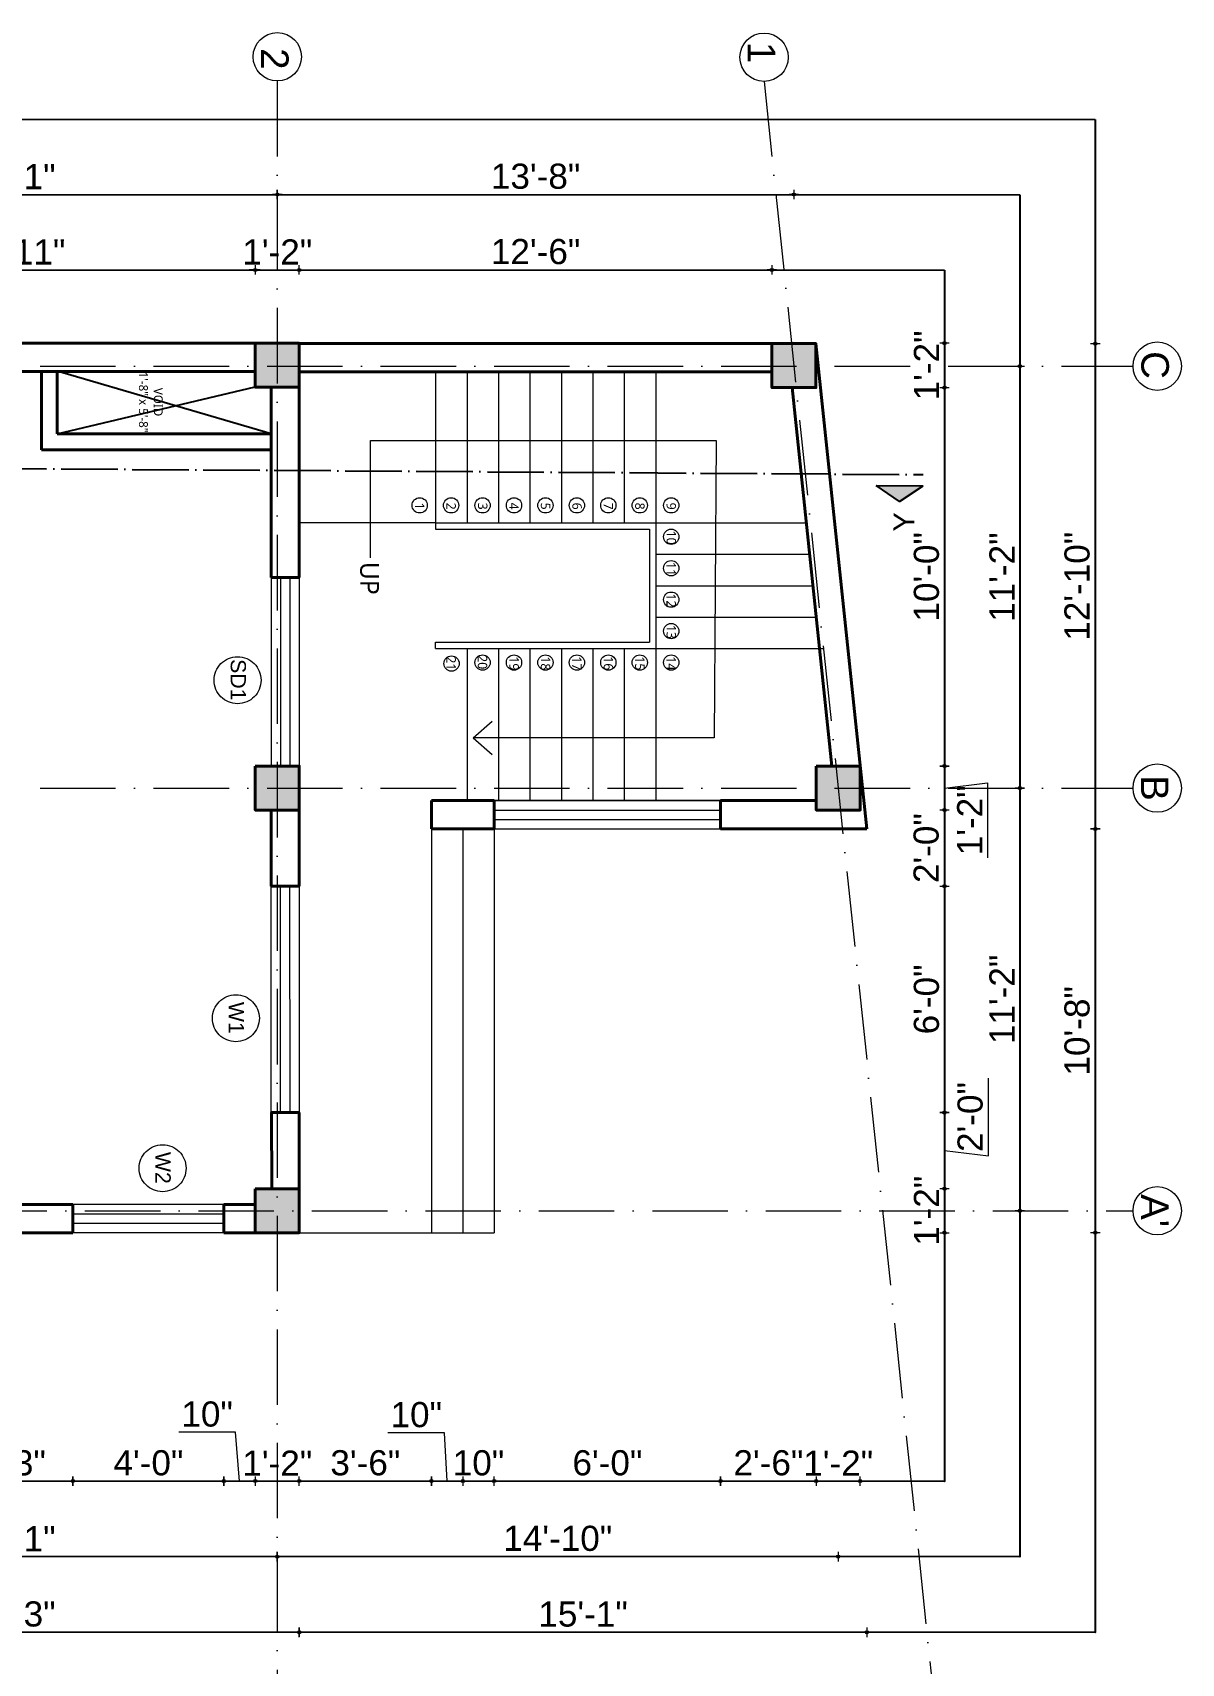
# Model space of a CAD drawing. Header units: inches. Extents: x -71 to 2682309, y -3332 to 801571.
# Drawn here: x 2680784 to 2681150, y 789204 to 789723 of the extents above; entities that cross this region are included whole.
import ezdxf

# ---------------------------------------------------------------- set-up
doc = ezdxf.new("R2010")
doc.units = ezdxf.units.IN
doc.header["$MEASUREMENT"] = 0
doc.header["$PDMODE"] = 99
doc.linetypes.add('ACAD_ISO04W100', pattern=[30, 24, -3, 0, -3])
doc.linetypes.add('ACAD_ISO10W100', pattern=[18, 12, -3, 0, -3])
for name, color, linetype, lineweight in [('CENTER  LINE RA', 10, 'ACAD_ISO04W100', 18), ('CONC. OUTLINE RA', 150, 'Continuous', 40), ('DOOR-WIN RA', 3, 'Continuous', 20), ('elev 2', 20, 'Continuous', 25), ('Hatch', 254, 'Continuous', 9), ('HATCH RA', 8, 'Continuous', 9), ('stair EA', 132, 'Continuous', 5), ('Text', 7, 'Continuous', 20), ('TEXT RA', 254, 'Continuous', 20), ('TEXTURE EA', 8, 'ACAD_ISO10W100', 9), ('wall EA', 24, 'Continuous', 40)]:
    doc.layers.add(name, color=color, linetype=linetype, lineweight=lineweight)
for name, color, linetype in [('Column & Beam', 7, 'Continuous'), ('HACTH', 7, 'Continuous'), ('lettring', 7, 'Continuous'), ('text EA', 7, 'Continuous')]:
    doc.layers.add(name, color=color, linetype=linetype)
doc.styles.add('DIM 8', font='arial.ttf', dxfattribs={"height": 8})
doc.styles.get("Standard").update_dxf_attribs({"font": 'arial.ttf'})
doc.dimstyles.new('Copy of DIM 8', dxfattribs={"dimtxt": 8, "dimasz": 1, "dimexe": 6, "dimexo": 18, "dimgap": 1.6875, "dimtad": 1, "dimdec": 0, "dimzin": 3, "dimdsep": 46, "dimlunit": 4, "dimtxsty": 'DIM 8', "dimblk": 'dot 2', "dimcen": 0.09375, "dimse1": 1, "dimse2": 1, "dimclrd": 1, "dimclre": 1, "dimclrt": 256, "dimadec": 0, "dimazin": 0, "dimtfac": 0.75, "dimtdec": 0, "dimtix": 1, "dimtmove": 1, "dimatfit": 3, "dimldrblk": 'DOT', "dimfxl": 1, "dimtolj": 1, "dimtzin": 0, "dimlwd": 9, "dimlwe": 9, "dimarcsym": 0})

# ---------------------------------------------------------------- blocks, each defined once
blk = doc.blocks.new('COLUMN')
at = {"layer": 'HACTH', "lineweight": 30, "transparency": 33554541}
h = blk.add_hatch(color=256, dxfattribs=at)
h.dxf.hatch_style = 1
h.paths.add_polyline_path([(2659104.19, 784576.38), (2659090.19, 784576.38), (2659090.19, 784562.38), (2659104.19, 784562.38)])
at = {"layer": 'CONC. OUTLINE RA'}
blk.add_lwpolyline([(2659090.19, 784576.38), (2659104.19, 784576.38), (2659104.19, 784562.38), (2659090.19, 784562.38)], close=True, dxfattribs=at)
blk = doc.blocks.new('dot1')
at = {"layer": 'Hatch'}
h = blk.add_hatch(color=256, dxfattribs=at)
edge = h.paths.add_edge_path()
edge.add_arc((0, 0), 1, 0, 360)
for p, q in [((3, 0), (-3, 0)), ((0, 3), (0, -3))]:
    blk.add_line(p, q, dxfattribs=at)
blk.add_circle((0, 0), 1, dxfattribs=at)
blk = doc.blocks.new('dot 2')
at = {"layer": 'Hatch', "xscale": 0.5, "yscale": 0.5, "zscale": 0.5}
blk.add_blockref('dot1', (0, 0), dxfattribs=at)
blk = doc.blocks.new('*D1479')
at = {"layer": 'Defpoints', "color": 0, "transparency": 16777216}
for p in [(2680855.24, 789647.7), (2680699.75, 789624.34), (2680855.24, 789624.39)]:
    blk.add_point(p, dxfattribs=at)
at = {"layer": 'lettring', "color": 1, "lineweight": 9, "transparency": 16777216}
blk.add_line((2680700.75, 789647.7), (2680854.24, 789647.7), dxfattribs=at)
at = {"layer": 'lettring', "color": 1, "lineweight": 9, "transparency": 16777216, "rotation": 180}
blk.add_blockref('dot 2', (2680699.75, 789647.7), dxfattribs=at)
at = {"layer": 'lettring', "color": 1, "lineweight": 9, "transparency": 16777216}
blk.add_blockref('dot 2', (2680855.24, 789647.7), dxfattribs=at)
at = {"layer": 'lettring', "transparency": 16777216, "insert": (2680777.49, 789653.41), "char_height": 8, "attachment_point": 5, "style": 'DIM 8'}
blk.add_mtext('\\A1;12\'-11"', dxfattribs=at)
blk = doc.blocks.new('_Dot')
at = {"color": 0, "linetype": 'ByBlock', "lineweight": -2}
blk.add_line((-0.5, 0), (-1, 0), dxfattribs=at)
at = {"color": 0, "linetype": 'ByBlock', "const_width": 0.5}
blk.add_lwpolyline([(-0.25, 0, 1), (0.25, 0, 1)], format="xyb", close=True, dxfattribs=at)
blk = doc.blocks.new('*D1480')
at = {"layer": 'Defpoints', "color": 0, "transparency": 16777216}
for p in [(2680869.24, 789647.7), (2680855.24, 789624.39), (2680869.24, 789624.39)]:
    blk.add_point(p, dxfattribs=at)
at = {"layer": 'lettring', "color": 1, "lineweight": 9, "transparency": 16777216}
for p, q in [((2680854.24, 789647.7), (2680853.24, 789647.7)), ((2680855.24, 789647.7), (2680869.24, 789647.7)), ((2680870.24, 789647.7), (2680871.24, 789647.7))]:
    blk.add_line(p, q, dxfattribs=at)
blk.add_blockref('dot 2', (2680855.24, 789647.7), dxfattribs=at)
at = {"layer": 'lettring', "color": 1, "lineweight": 9, "transparency": 16777216, "rotation": 180}
blk.add_blockref('dot 2', (2680869.24, 789647.7), dxfattribs=at)
at = {"layer": 'lettring', "transparency": 16777216, "insert": (2680862.24, 789653.41), "char_height": 8, "attachment_point": 5, "style": 'DIM 8'}
blk.add_mtext('\\A1;1\'-2"', dxfattribs=at)
blk = doc.blocks.new('*D1481')
at = {"layer": 'Defpoints', "color": 0, "transparency": 16777216}
for p in [(2681019.56, 789647.7), (2680869.24, 789624.39), (2681019.56, 0)]:
    blk.add_point(p, dxfattribs=at)
at = {"layer": 'lettring', "color": 1, "lineweight": 9, "transparency": 16777216}
blk.add_line((2680870.24, 789647.7), (2681018.56, 789647.7), dxfattribs=at)
at = {"layer": 'lettring', "color": 1, "lineweight": 9, "transparency": 16777216, "rotation": 180}
blk.add_blockref('dot 2', (2680869.24, 789647.7), dxfattribs=at)
at = {"layer": 'lettring', "color": 1, "lineweight": 9, "transparency": 16777216}
blk.add_blockref('dot 2', (2681019.56, 789647.7), dxfattribs=at)
at = {"layer": 'lettring', "transparency": 16777216, "insert": (2680944.4, 789653.48), "char_height": 8, "attachment_point": 5, "style": 'DIM 8'}
blk.add_mtext('\\A1;12\'-6"', dxfattribs=at)
blk = doc.blocks.new('*D1471')
at = {"layer": 'Defpoints', "color": 0, "transparency": 16777216}
for p in [(2680757.74, 789341.44), (2680797.24, 789341.44), (2680797.24, 789262.44)]:
    blk.add_point(p, dxfattribs=at)
at = {"layer": 'lettring', "color": 1, "lineweight": 9, "transparency": 16777216}
blk.add_line((2680758.74, 789262.44), (2680796.24, 789262.44), dxfattribs=at)
at = {"layer": 'lettring', "color": 1, "lineweight": 9, "transparency": 16777216, "rotation": 180}
blk.add_blockref('dot 2', (2680757.74, 789262.44), dxfattribs=at)
at = {"layer": 'lettring', "color": 1, "lineweight": 9, "transparency": 16777216}
blk.add_blockref('dot 2', (2680797.24, 789262.44), dxfattribs=at)
at = {"layer": 'lettring', "transparency": 16777216, "insert": (2680777.49, 789268.21), "char_height": 8, "attachment_point": 5, "style": 'DIM 8'}
blk.add_mtext('\\A1;3\'-3"', dxfattribs=at)
blk = doc.blocks.new('*D1472')
at = {"layer": 'Defpoints', "color": 0, "transparency": 16777216}
for p in [(2680797.24, 789341.44), (2680845.24, 789341.44), (2680845.24, 789262.44)]:
    blk.add_point(p, dxfattribs=at)
at = {"layer": 'lettring', "color": 1, "lineweight": 9, "transparency": 16777216}
blk.add_line((2680798.24, 789262.44), (2680844.24, 789262.44), dxfattribs=at)
at = {"layer": 'lettring', "color": 1, "lineweight": 9, "transparency": 16777216, "rotation": 180}
blk.add_blockref('dot 2', (2680797.24, 789262.44), dxfattribs=at)
at = {"layer": 'lettring', "color": 1, "lineweight": 9, "transparency": 16777216}
blk.add_blockref('dot 2', (2680845.24, 789262.44), dxfattribs=at)
at = {"layer": 'lettring', "transparency": 16777216, "insert": (2680821.24, 789268.21), "char_height": 8, "attachment_point": 5, "style": 'DIM 8'}
blk.add_mtext('\\A1;4\'-0"', dxfattribs=at)
blk = doc.blocks.new('*D1498')
at = {"layer": 'Defpoints', "color": 0, "transparency": 16777216}
for p in [(2680845.24, 789341.44), (2680855.24, 789341.44), (2680855.24, 789262.44)]:
    blk.add_point(p, dxfattribs=at)
at = {"layer": 'lettring', "color": 1, "lineweight": 9, "transparency": 16777216}
for p, q in [((2680848.93, 789277.95), (2680830.9, 789277.95)), ((2680850.24, 789262.44), (2680848.93, 789277.95)), ((2680846.24, 789262.44), (2680854.24, 789262.44))]:
    blk.add_line(p, q, dxfattribs=at)
at = {"layer": 'lettring', "color": 1, "lineweight": 9, "transparency": 16777216, "rotation": 180}
blk.add_blockref('dot 2', (2680845.24, 789262.44), dxfattribs=at)
at = {"layer": 'lettring', "color": 1, "lineweight": 9, "transparency": 16777216}
blk.add_blockref('dot 2', (2680855.24, 789262.44), dxfattribs=at)
at = {"layer": 'lettring', "transparency": 16777216, "insert": (2680839.91, 789283.72), "char_height": 8, "attachment_point": 5, "style": 'DIM 8'}
blk.add_mtext('\\A1;10"', dxfattribs=at)
blk = doc.blocks.new('*D1499')
at = {"layer": 'Defpoints', "color": 0, "transparency": 16777216}
for p in [(2680855.24, 789341.44), (2680869.24, 789341.44), (2680869.24, 789262.44)]:
    blk.add_point(p, dxfattribs=at)
at = {"layer": 'lettring', "color": 1, "lineweight": 9, "transparency": 16777216}
for p, q in [((2680854.24, 789262.44), (2680853.24, 789262.44)), ((2680855.24, 789262.44), (2680869.24, 789262.44)), ((2680870.24, 789262.44), (2680871.24, 789262.44))]:
    blk.add_line(p, q, dxfattribs=at)
blk.add_blockref('dot 2', (2680855.24, 789262.44), dxfattribs=at)
at = {"layer": 'lettring', "color": 1, "lineweight": 9, "transparency": 16777216, "rotation": 180}
blk.add_blockref('dot 2', (2680869.24, 789262.44), dxfattribs=at)
at = {"layer": 'lettring', "transparency": 16777216, "insert": (2680862.24, 789268.14), "char_height": 8, "attachment_point": 5, "style": 'DIM 8'}
blk.add_mtext('\\A1;1\'-2"', dxfattribs=at)
blk = doc.blocks.new('*D1502')
at = {"layer": 'Defpoints', "color": 0, "transparency": 16777216}
for p in [(2680692.75, 789348.44), (2680862.24, 789348.44), (2680862.24, 789238.41)]:
    blk.add_point(p, dxfattribs=at)
at = {"layer": 'lettring', "color": 1, "lineweight": 9, "transparency": 16777216}
blk.add_line((2680693.75, 789238.41), (2680861.24, 789238.41), dxfattribs=at)
at = {"layer": 'lettring', "color": 1, "lineweight": 9, "transparency": 16777216, "rotation": 180}
blk.add_blockref('dot 2', (2680692.75, 789238.41), dxfattribs=at)
at = {"layer": 'lettring', "color": 1, "lineweight": 9, "transparency": 16777216}
blk.add_blockref('dot 2', (2680862.24, 789238.41), dxfattribs=at)
at = {"layer": 'lettring', "transparency": 16777216, "insert": (2680777.49, 789244.11), "char_height": 8, "attachment_point": 5, "style": 'DIM 8'}
blk.add_mtext('\\A1;14\'-1"', dxfattribs=at)
blk = doc.blocks.new('*D1503')
at = {"layer": 'Defpoints', "color": 0, "transparency": 16777216}
for p in [(2681040.66, 789482.89), (2680862.24, 789348.44), (2681040.66, 789238.41)]:
    blk.add_point(p, dxfattribs=at)
at = {"layer": 'lettring', "color": 1, "lineweight": 9, "transparency": 16777216}
blk.add_line((2680863.24, 789238.41), (2681039.66, 789238.41), dxfattribs=at)
at = {"layer": 'lettring', "color": 1, "lineweight": 9, "transparency": 16777216, "rotation": 180}
blk.add_blockref('dot 2', (2680862.24, 789238.41), dxfattribs=at)
at = {"layer": 'lettring', "color": 1, "lineweight": 9, "transparency": 16777216}
blk.add_blockref('dot 2', (2681040.66, 789238.41), dxfattribs=at)
at = {"layer": 'lettring', "transparency": 16777216, "insert": (2680951.45, 789244.18), "char_height": 8, "attachment_point": 5, "style": 'DIM 8'}
blk.add_mtext('\\A1;14\'-10"', dxfattribs=at)
blk = doc.blocks.new('*D1493')
at = {"layer": 'Defpoints', "color": 0, "transparency": 16777216}
for p in [(2680869.24, 789341.44), (2680911.24, 789341.44), (2680911.24, 789262.44)]:
    blk.add_point(p, dxfattribs=at)
at = {"layer": 'lettring', "color": 1, "lineweight": 9, "transparency": 16777216}
blk.add_line((2680870.24, 789262.44), (2680910.24, 789262.44), dxfattribs=at)
at = {"layer": 'lettring', "color": 1, "lineweight": 9, "transparency": 16777216, "rotation": 180}
blk.add_blockref('dot 2', (2680869.24, 789262.44), dxfattribs=at)
at = {"layer": 'lettring', "color": 1, "lineweight": 9, "transparency": 16777216}
blk.add_blockref('dot 2', (2680911.24, 789262.44), dxfattribs=at)
at = {"layer": 'lettring', "transparency": 16777216, "insert": (2680890.24, 789268.21), "char_height": 8, "attachment_point": 5, "style": 'DIM 8'}
blk.add_mtext('\\A1;3\'-6"', dxfattribs=at)
blk = doc.blocks.new('*D1494')
at = {"layer": 'Defpoints', "color": 0, "transparency": 16777216}
for p in [(2680911.24, 789341.44), (2680921.24, 789341.44), (2680921.24, 789262.44)]:
    blk.add_point(p, dxfattribs=at)
at = {"layer": 'lettring', "color": 1, "lineweight": 9, "transparency": 16777216}
for p, q in [((2680915.46, 789277.76), (2680897.42, 789277.76)), ((2680916.24, 789262.44), (2680915.46, 789277.76)), ((2680912.24, 789262.44), (2680920.24, 789262.44))]:
    blk.add_line(p, q, dxfattribs=at)
at = {"layer": 'lettring', "color": 1, "lineweight": 9, "transparency": 16777216, "rotation": 180}
blk.add_blockref('dot 2', (2680911.24, 789262.44), dxfattribs=at)
at = {"layer": 'lettring', "color": 1, "lineweight": 9, "transparency": 16777216}
blk.add_blockref('dot 2', (2680921.24, 789262.44), dxfattribs=at)
at = {"layer": 'lettring', "transparency": 16777216, "insert": (2680906.44, 789283.53), "char_height": 8, "attachment_point": 5, "style": 'DIM 8'}
blk.add_mtext('\\A1;10"', dxfattribs=at)
blk = doc.blocks.new('*D1495')
at = {"layer": 'Defpoints', "color": 0, "transparency": 16777216}
for p in [(2680921.24, 789341.44), (2680931.24, 789341.44), (2680931.24, 789262.44)]:
    blk.add_point(p, dxfattribs=at)
at = {"layer": 'lettring', "color": 1, "lineweight": 9, "transparency": 16777216}
for p, q in [((2680920.24, 789262.44), (2680919.24, 789262.44)), ((2680921.24, 789262.44), (2680931.24, 789262.44)), ((2680932.24, 789262.44), (2680933.24, 789262.44))]:
    blk.add_line(p, q, dxfattribs=at)
blk.add_blockref('dot 2', (2680921.24, 789262.44), dxfattribs=at)
at = {"layer": 'lettring', "color": 1, "lineweight": 9, "transparency": 16777216, "rotation": 180}
blk.add_blockref('dot 2', (2680931.24, 789262.44), dxfattribs=at)
at = {"layer": 'lettring', "transparency": 16777216, "insert": (2680926.24, 789268.21), "char_height": 8, "attachment_point": 5, "style": 'DIM 8'}
blk.add_mtext('\\A1;10"', dxfattribs=at)
blk = doc.blocks.new('*D1496')
at = {"layer": 'Defpoints', "color": 0, "transparency": 16777216}
for p in [(2680685.74, 789341.44), (2680869.24, 789341.44), (2680869.24, 789214.36)]:
    blk.add_point(p, dxfattribs=at)
at = {"layer": 'lettring', "color": 1, "lineweight": 9, "transparency": 16777216}
blk.add_line((2680686.74, 789214.36), (2680868.24, 789214.36), dxfattribs=at)
at = {"layer": 'lettring', "color": 1, "lineweight": 9, "transparency": 16777216, "rotation": 180}
blk.add_blockref('dot 2', (2680685.74, 789214.36), dxfattribs=at)
at = {"layer": 'lettring', "color": 1, "lineweight": 9, "transparency": 16777216}
blk.add_blockref('dot 2', (2680869.24, 789214.36), dxfattribs=at)
at = {"layer": 'lettring', "transparency": 16777216, "insert": (2680777.49, 789220.13), "char_height": 8, "attachment_point": 5, "style": 'DIM 8'}
blk.add_mtext('\\A1;15\'-3"', dxfattribs=at)
blk = doc.blocks.new('*D1497')
at = {"layer": 'Defpoints', "color": 0, "transparency": 16777216}
for p in [(2681003.24, 789469.89), (2680931.24, 789341.44), (2681003.24, 789262.44)]:
    blk.add_point(p, dxfattribs=at)
at = {"layer": 'lettring', "color": 1, "lineweight": 9, "transparency": 16777216}
blk.add_line((2680932.24, 789262.44), (2681002.24, 789262.44), dxfattribs=at)
at = {"layer": 'lettring', "color": 1, "lineweight": 9, "transparency": 16777216, "rotation": 180}
blk.add_blockref('dot 2', (2680931.24, 789262.44), dxfattribs=at)
at = {"layer": 'lettring', "color": 1, "lineweight": 9, "transparency": 16777216}
blk.add_blockref('dot 2', (2681003.24, 789262.44), dxfattribs=at)
at = {"layer": 'lettring', "transparency": 16777216, "insert": (2680967.24, 789268.21), "char_height": 8, "attachment_point": 5, "style": 'DIM 8'}
blk.add_mtext('\\A1;6\'-0"', dxfattribs=at)
blk = doc.blocks.new('*D1504')
at = {"layer": 'Defpoints', "color": 0, "transparency": 16777216}
for p in [(2681033.66, 789475.89), (2681003.24, 789469.89), (2681033.66, 789262.44)]:
    blk.add_point(p, dxfattribs=at)
at = {"layer": 'lettring', "color": 1, "lineweight": 9, "transparency": 16777216}
blk.add_line((2681004.24, 789262.44), (2681032.66, 789262.44), dxfattribs=at)
at = {"layer": 'lettring', "color": 1, "lineweight": 9, "transparency": 16777216, "rotation": 180}
blk.add_blockref('dot 2', (2681003.24, 789262.44), dxfattribs=at)
at = {"layer": 'lettring', "color": 1, "lineweight": 9, "transparency": 16777216}
blk.add_blockref('dot 2', (2681033.66, 789262.44), dxfattribs=at)
at = {"layer": 'lettring', "transparency": 16777216, "insert": (2681018.45, 789268.21), "char_height": 8, "attachment_point": 5, "style": 'DIM 8'}
blk.add_mtext('\\A1;2\'-6"', dxfattribs=at)
blk = doc.blocks.new('*D1505')
at = {"layer": 'Defpoints', "color": 0, "transparency": 16777216}
for p in [(2681033.66, 789475.89), (2681047.66, 789475.89), (2681047.66, 789262.44)]:
    blk.add_point(p, dxfattribs=at)
at = {"layer": 'lettring', "color": 1, "lineweight": 9, "transparency": 16777216}
for p, q in [((2681032.66, 789262.44), (2681031.66, 789262.44)), ((2681033.66, 789262.44), (2681047.66, 789262.44)), ((2681048.66, 789262.44), (2681049.66, 789262.44))]:
    blk.add_line(p, q, dxfattribs=at)
blk.add_blockref('dot 2', (2681033.66, 789262.44), dxfattribs=at)
at = {"layer": 'lettring', "color": 1, "lineweight": 9, "transparency": 16777216, "rotation": 180}
blk.add_blockref('dot 2', (2681047.66, 789262.44), dxfattribs=at)
at = {"layer": 'lettring', "transparency": 16777216, "insert": (2681040.66, 789268.14), "char_height": 8, "attachment_point": 5, "style": 'DIM 8'}
blk.add_mtext('\\A1;1\'-2"', dxfattribs=at)
blk = doc.blocks.new('*D1506')
at = {"layer": 'Defpoints', "color": 0, "transparency": 16777216}
for p in [(2680869.24, 789475.89), (2681049.76, 789469.89), (2681049.76, 789214.33)]:
    blk.add_point(p, dxfattribs=at)
at = {"layer": 'lettring', "color": 1, "lineweight": 9, "transparency": 16777216}
blk.add_line((2680870.24, 789214.33), (2681048.76, 789214.33), dxfattribs=at)
at = {"layer": 'lettring', "color": 1, "lineweight": 9, "transparency": 16777216, "rotation": 180}
blk.add_blockref('dot 2', (2680869.24, 789214.33), dxfattribs=at)
at = {"layer": 'lettring', "color": 1, "lineweight": 9, "transparency": 16777216}
blk.add_blockref('dot 2', (2681049.76, 789214.33), dxfattribs=at)
at = {"layer": 'lettring', "transparency": 16777216, "insert": (2680959.5, 789220.1), "char_height": 8, "attachment_point": 5, "style": 'DIM 8'}
blk.add_mtext('\\A1;15\'-1"', dxfattribs=at)
blk = doc.blocks.new('*D1507')
at = {"layer": 'Defpoints', "color": 0, "transparency": 16777216}
for p in [(2680869.24, 789355.44), (2681074.45, 789355.44), (2680869.24, 789341.44)]:
    blk.add_point(p, dxfattribs=at)
at = {"layer": 'lettring', "color": 1, "lineweight": 9, "transparency": 16777216}
for p, q in [((2681074.45, 789356.44), (2681074.45, 789357.44)), ((2681074.45, 789341.44), (2681074.45, 789355.44)), ((2681074.45, 789340.44), (2681074.45, 789339.44))]:
    blk.add_line(p, q, dxfattribs=at)
for p, rotation in [((2681074.45, 789355.44), 270), ((2681074.45, 789341.44), 90)]:
    blk.add_blockref('dot 2', p, dxfattribs=dict(at, rotation=rotation))
at = {"layer": 'lettring', "transparency": 16777216, "insert": (2681068.74, 789348.44), "char_height": 8, "attachment_point": 5, "rotation": 90, "style": 'DIM 8'}
blk.add_mtext('\\A1;1\'-2"', dxfattribs=at)
blk = doc.blocks.new('*D1316')
at = {"layer": 'Defpoints', "color": 0, "transparency": 16777216}
for p in [(2680869.3, 789379.66), (2681074.45, 789379.66), (2680869.24, 789355.44)]:
    blk.add_point(p, dxfattribs=at)
at = {"layer": 'lettring', "color": 1, "lineweight": 9, "transparency": 16777216}
for p, q in [((2681088.44, 789365.86), (2681088.44, 789390.64)), ((2681074.45, 789356.44), (2681074.45, 789378.66)), ((2681074.45, 789367.55), (2681088.44, 789365.86))]:
    blk.add_line(p, q, dxfattribs=at)
for p, rotation in [((2681074.45, 789379.66), 90), ((2681074.45, 789355.44), 270)]:
    blk.add_blockref('dot 2', p, dxfattribs=dict(at, rotation=rotation))
at = {"layer": 'lettring', "transparency": 16777216, "insert": (2681082.66, 789378.25), "char_height": 8, "attachment_point": 5, "rotation": 90, "style": 'DIM 8'}
blk.add_mtext('\\A1;2\'-0"', dxfattribs=at)
blk = doc.blocks.new('*D1314')
at = {"layer": 'Defpoints', "color": 0, "transparency": 16777216}
for p in [(2680869.24, 789475.89), (2681074.45, 789475.89), (2680869.3, 789451.66)]:
    blk.add_point(p, dxfattribs=at)
at = {"layer": 'lettring', "color": 1, "lineweight": 9, "transparency": 16777216}
for p, q in [((2681074.45, 789476.89), (2681074.45, 789477.89)), ((2681074.45, 789451.66), (2681074.45, 789475.89)), ((2681074.45, 789450.66), (2681074.45, 789449.66))]:
    blk.add_line(p, q, dxfattribs=at)
for p, rotation in [((2681074.45, 789475.89), 270), ((2681074.45, 789451.66), 90)]:
    blk.add_blockref('dot 2', p, dxfattribs=dict(at, rotation=rotation))
at = {"layer": 'lettring', "transparency": 16777216, "insert": (2681068.67, 789463.78), "char_height": 8, "attachment_point": 5, "rotation": 90, "style": 'DIM 8'}
blk.add_mtext('\\A1;2\'-0"', dxfattribs=at)
blk = doc.blocks.new('*D1488')
at = {"layer": 'Defpoints', "color": 0, "transparency": 16777216}
for p in [(2681047.66, 789489.89), (2681074.45, 789489.89), (2680869.24, 789475.89)]:
    blk.add_point(p, dxfattribs=at)
at = {"layer": 'lettring', "color": 1, "lineweight": 9, "transparency": 16777216}
for p, q in [((2681074.45, 789476.89), (2681074.45, 789488.89)), ((2681074.45, 789482.89), (2681088.18, 789484.58)), ((2681088.18, 789484.58), (2681088.18, 789460.69))]:
    blk.add_line(p, q, dxfattribs=at)
for p, rotation in [((2681074.45, 789489.89), 90), ((2681074.45, 789475.89), 270)]:
    blk.add_blockref('dot 2', p, dxfattribs=dict(at, rotation=rotation))
at = {"layer": 'lettring', "transparency": 16777216, "insert": (2681082.48, 789472.63), "char_height": 8, "attachment_point": 5, "rotation": 90, "style": 'DIM 8'}
blk.add_mtext('\\A1;1\'-2"', dxfattribs=at)
blk = doc.blocks.new('*D1490')
at = {"layer": 'Defpoints', "color": 0, "transparency": 16777216}
for p in [(2681033.56, 789624.39), (2681074.45, 789624.39), (2681033.56, 789610.26)]:
    blk.add_point(p, dxfattribs=at)
at = {"layer": 'lettring', "color": 1, "lineweight": 9, "transparency": 16777216}
for p, q in [((2681074.45, 789625.39), (2681074.45, 789626.39)), ((2681074.45, 789610.26), (2681074.45, 789624.39)), ((2681074.45, 789609.26), (2681074.45, 789608.26))]:
    blk.add_line(p, q, dxfattribs=at)
for p, rotation in [((2681074.45, 789624.39), 270), ((2681074.45, 789610.26), 90)]:
    blk.add_blockref('dot 2', p, dxfattribs=dict(at, rotation=rotation))
at = {"layer": 'lettring', "transparency": 16777216, "insert": (2681068.74, 789617.32), "char_height": 8, "attachment_point": 5, "rotation": 90, "style": 'DIM 8'}
blk.add_mtext('\\A1;1\'-2"', dxfattribs=at)
blk = doc.blocks.new('*D1508')
at = {"layer": 'Defpoints', "color": 0, "transparency": 16777216}
for p in [(2681033.57, 789624.26), (2681049.76, 789469.89), (2681122.45, 789469.89)]:
    blk.add_point(p, dxfattribs=at)
at = {"layer": 'lettring', "color": 1, "lineweight": 9, "transparency": 16777216}
blk.add_line((2681122.45, 789623.26), (2681122.45, 789470.89), dxfattribs=at)
for p, rotation in [((2681122.45, 789624.26), 90), ((2681122.45, 789469.89), 270)]:
    blk.add_blockref('dot 2', p, dxfattribs=dict(at, rotation=rotation))
at = {"layer": 'lettring', "transparency": 16777216, "insert": (2681116.67, 789547.07), "char_height": 8, "attachment_point": 5, "rotation": 90, "style": 'DIM 8'}
blk.add_mtext('\\A1;12\'-10"', dxfattribs=at)
blk = doc.blocks.new('*D1318')
at = {"layer": 'Defpoints', "color": 0, "transparency": 16777216}
for p in [(2681049.76, 789469.89), (2680870.74, 789341.44), (2681122.45, 789341.44)]:
    blk.add_point(p, dxfattribs=at)
at = {"layer": 'lettring', "color": 1, "lineweight": 9, "transparency": 16777216}
blk.add_line((2681122.45, 789468.89), (2681122.45, 789342.44), dxfattribs=at)
for p, rotation in [((2681122.45, 789469.89), 90), ((2681122.45, 789341.44), 270)]:
    blk.add_blockref('dot 2', p, dxfattribs=dict(at, rotation=rotation))
at = {"layer": 'lettring', "transparency": 16777216, "insert": (2681116.67, 789405.66), "char_height": 8, "attachment_point": 5, "rotation": 90, "style": 'DIM 8'}
blk.add_mtext('\\A1;10\'-8"', dxfattribs=at)
blk = doc.blocks.new('*D1511')
at = {"layer": 'Defpoints', "color": 0, "transparency": 16777216}
for p in [(2680862.24, 789671.67), (2680692.75, 789617.34), (2680862.24, 789617.39)]:
    blk.add_point(p, dxfattribs=at)
at = {"layer": 'lettring', "color": 1, "lineweight": 9, "transparency": 16777216}
blk.add_line((2680693.75, 789671.67), (2680861.24, 789671.67), dxfattribs=at)
at = {"layer": 'lettring', "color": 1, "lineweight": 9, "transparency": 16777216, "rotation": 180}
blk.add_blockref('dot 2', (2680692.75, 789671.67), dxfattribs=at)
at = {"layer": 'lettring', "color": 1, "lineweight": 9, "transparency": 16777216}
blk.add_blockref('dot 2', (2680862.24, 789671.67), dxfattribs=at)
at = {"layer": 'lettring', "transparency": 16777216, "insert": (2680777.49, 789677.38), "char_height": 8, "attachment_point": 5, "style": 'DIM 8'}
blk.add_mtext('\\A1;14\'-1"', dxfattribs=at)
blk = doc.blocks.new('*D1512')
at = {"layer": 'Defpoints', "color": 0, "transparency": 16777216}
for p in [(2681026.56, 789671.67), (2680862.24, 789617.39), (2681026.56, 789617.26)]:
    blk.add_point(p, dxfattribs=at)
at = {"layer": 'lettring', "color": 1, "lineweight": 9, "transparency": 16777216}
blk.add_line((2680863.24, 789671.67), (2681025.56, 789671.67), dxfattribs=at)
at = {"layer": 'lettring', "color": 1, "lineweight": 9, "transparency": 16777216, "rotation": 180}
blk.add_blockref('dot 2', (2680862.24, 789671.67), dxfattribs=at)
at = {"layer": 'lettring', "color": 1, "lineweight": 9, "transparency": 16777216}
blk.add_blockref('dot 2', (2681026.56, 789671.67), dxfattribs=at)
at = {"layer": 'lettring', "transparency": 16777216, "insert": (2680944.4, 789677.45), "char_height": 8, "attachment_point": 5, "style": 'DIM 8'}
blk.add_mtext('\\A1;13\'-8"', dxfattribs=at)
blk = doc.blocks.new('Y SECTION')
at = {"layer": 'Column & Beam'}
h = blk.add_hatch(color=256, dxfattribs=at)
h.dxf.hatch_style = 1
h.paths.add_polyline_path([(2670742.02, 791090.15), (2670742.12, 791105.09), (2670737.02, 791097.65)])
at = {"layer": 'elev 2', "linetype": 'ACAD_ISO04W100', "ltscale": 0.75}
blk.add_line((2670750.6, 791838.92), (2670745.62, 791090.08), dxfattribs=at)
at = {"layer": 'elev 2'}
for p, q in [((2670737.02, 791097.65), (2670742.12, 791105.09)), ((2670742.12, 791105.09), (2670742.02, 791090.15)), ((2670737.02, 791097.65), (2670742.02, 791090.15))]:
    blk.add_line(p, q, dxfattribs=at)
at = {"layer": 'Text', "insert": (2670727.54, 791099.55), "char_height": 6.57, "attachment_point": 1, "rotation": 359.6191}
blk.add_mtext_dynamic_manual_height_columns('Y', width=6.5733, gutter_width=32.87, heights=[0], dxfattribs=at)

msp = doc.modelspace()

# ---------------------------------------------------------------- linework, layer by layer
at = {"layer": 'CENTER  LINE RA', "linetype": 'ACAD_ISO10W100', "ltscale": 2}
for p, q in [((2680862.24, 789707.8), (2680862.24, 789180.56)), ((2681017.07, 789707.65), (2681072.19, 789182.45)), ((2680245.3, 789617.08), (2681134.45, 789617.08)), ((2680245.3, 789482.88), (2681134.45, 789482.88)), ((2680692.74, 789348.44), (2681134.45, 789348.44))]:
    msp.add_line(p, q, dxfattribs=at)
at = {"layer": 'Defpoints'}
for points in [[(2681122.45, 789695.59), (2681122.45, 789214.32), (2680260.75, 789214.45), (2680260.75, 789695.72)], [(2681098.45, 789671.59), (2681098.45, 789238.32), (2680284.75, 789238.45), (2680284.75, 789671.71)], [(2681074.45, 789647.59), (2681074.45, 789262.32), (2680308.75, 789262.44), (2680308.75, 789647.71)]]:
    msp.add_lwpolyline(points, close=True, dxfattribs=at)
at = {"layer": 'DOOR-WIN RA'}
for p, q in [((2680860.24, 789549.89), (2680860.24, 789489.89)), ((2680863.24, 789549.89), (2680863.24, 789489.89)), ((2680866.24, 789549.89), (2680866.24, 789489.89)), ((2680869.24, 789549.89), (2680869.24, 789489.89)), ((2680931.24, 789478.89), (2681003.24, 789478.89)), ((2680931.24, 789475.89), (2681003.24, 789475.89)), ((2680931.24, 789472.89), (2681003.24, 789472.89)), ((2680931.24, 789469.89), (2681003.24, 789469.89)), ((2680860.3, 789379.66), (2680860.3, 789451.66)), ((2680863.3, 789379.66), (2680863.26, 789451.66)), ((2680866.3, 789379.67), (2680866.26, 789451.67)), ((2680869.3, 789379.66), (2680869.3, 789451.66)), ((2680845.24, 789350.44), (2680797.24, 789350.44)), ((2680797.24, 789347.44), (2680845.24, 789347.44)), ((2680797.24, 789344.44), (2680845.24, 789344.44)), ((2680845.24, 789341.44), (2680797.24, 789341.44))]:
    msp.add_line(p, q, dxfattribs=at)
at = {"layer": 'elev 2'}
for p, q in [((2680860.24, 789595.52), (2680792.24, 789615.52)), ((2680792.24, 789595.52), (2680855.24, 789610.52)), ((2680869.24, 789484.89), (2680869.24, 789484.89)), ((2680869.24, 789475.89), (2680869.24, 789475.89))]:
    msp.add_line(p, q, dxfattribs=at)
at = {"layer": 'stair EA'}
for p, q in [((2680912.61, 789615.26), (2680912.61, 789567.26)), ((2680912.61, 789615.26), (2680912.61, 789567.26)), ((2680922.61, 789615.26), (2680922.61, 789567.26)), ((2680922.61, 789615.26), (2680922.61, 789567.26)), ((2680932.61, 789615.26), (2680932.61, 789567.26)), ((2680932.61, 789615.26), (2680932.61, 789567.26)), ((2680942.61, 789615.26), (2680942.61, 789567.26)), ((2680942.61, 789615.26), (2680942.61, 789567.26)), ((2680952.61, 789615.26), (2680952.61, 789567.26)), ((2680952.61, 789615.26), (2680952.61, 789567.26)), ((2680962.61, 789615.26), (2680962.61, 789567.26)), ((2680962.61, 789615.26), (2680962.61, 789567.26)), ((2680972.61, 789615.26), (2680972.61, 789567.26)), ((2680972.61, 789615.26), (2680972.61, 789567.26)), ((2680982.61, 789615.26), (2680982.61, 789478.89)), ((2680912.61, 789567.26), (2680869.24, 789567.26)), ((2680912.61, 789567.26), (2681030.5, 789567.26)), ((2680912.61, 789567.26), (2680912.61, 789565.26)), ((2680912.61, 789565.26), (2680980.61, 789565.26)), ((2680980.61, 789565.26), (2680980.61, 789529.26)), ((2680982.61, 789557.26), (2681031.55, 789557.26)), ((2680982.61, 789547.26), (2681032.6, 789547.26)), ((2680982.61, 789537.26), (2681033.65, 789537.26)), ((2680912.61, 789529.26), (2680980.61, 789529.26)), ((2680912.61, 789527.26), (2680912.61, 789529.26)), ((2680912.61, 789527.26), (2681035.74, 789527.26)), ((2680922.61, 789527.26), (2680922.61, 789478.89)), ((2680932.61, 789527.26), (2680932.61, 789478.89)), ((2680942.61, 789527.26), (2680942.61, 789478.89)), ((2680952.61, 789527.26), (2680952.61, 789478.89)), ((2680962.61, 789527.26), (2680962.61, 789478.89)), ((2680972.61, 789527.26), (2680972.61, 789478.89)), ((2680924.49, 789498.86), (2680930.56, 789504.13)), ((2680924.49, 789498.86), (2680930.56, 789493.59)), ((2681003.24, 789478.89), (2680931.24, 789478.89)), ((2680911.24, 789469.89), (2680911.24, 789341.44)), ((2680921.24, 789469.89), (2680921.24, 789341.44)), ((2680931.24, 789469.89), (2680931.24, 789341.44)), ((2680869.24, 789341.44), (2680931.24, 789341.44))]:
    msp.add_line(p, q, dxfattribs=at)
msp.add_lwpolyline([(2680891.89, 789556.13), (2680891.89, 789593.4), (2681001.84, 789593.4), (2681001.21, 789498.86), (2680924.49, 789498.86)], dxfattribs=at)
for centre in [(2680907.53, 789572.81), (2680917.53, 789572.81), (2680927.53, 789572.81), (2680937.53, 789572.81), (2680947.53, 789572.81), (2680957.53, 789572.81), (2680967.53, 789572.81), (2680977.53, 789572.81), (2680987.53, 789572.81), (2680987.53, 789562.81), (2680987.53, 789552.81), (2680987.53, 789542.81), (2680987.53, 789532.81), (2680917.66, 789522.48), (2680927.53, 789522.81), (2680937.53, 789522.81), (2680947.53, 789522.81), (2680957.53, 789522.81), (2680967.53, 789522.81), (2680977.53, 789522.81), (2680987.53, 789522.81)]:
    msp.add_circle(centre, 2.43, dxfattribs=at)
at = {"layer": 'TEXTURE EA', "linetype": 'ByBlock', "ltscale": 2}
for centre in [(2680862.24, 789715.49), (2681017.07, 789715.34), (2681142.14, 789617.08), (2681142.14, 789482.88), (2681142.14, 789348.44)]:
    msp.add_circle(centre, 7.69, dxfattribs=at)
at = {"layer": 'TEXTURE EA', "linetype": 'ACAD_ISO10W100', "ltscale": 4}
for centre in [(2680849.6, 789517.18), (2680849.06, 789409.66), (2680825.75, 789361.95)]:
    msp.add_circle(centre, 7.46, dxfattribs=at)
at = {"layer": 'wall EA'}
for p, q in [((2680855.24, 789624.39), (2680699.75, 789624.39)), ((2680869.24, 789624.26), (2681033.57, 789624.26)), ((2681049.76, 789469.89), (2681033.57, 789624.26)), ((2680855.24, 789615.39), (2680699.75, 789615.39)), ((2680787.24, 789590.52), (2680787.24, 789615.52)), ((2680792.24, 789595.52), (2680792.24, 789615.52)), ((2680860.24, 789610.39), (2680860.24, 789549.89)), ((2680869.24, 789615.26), (2681019.56, 789615.26)), ((2680869.24, 789610.39), (2680869.24, 789549.89)), ((2681025.99, 789610.26), (2681038.61, 789489.89)), ((2680860.24, 789595.52), (2680792.24, 789595.52)), ((2680860.24, 789590.52), (2680787.24, 789590.52)), ((2680869.24, 789549.89), (2680860.24, 789549.89)), ((2680860.24, 789475.89), (2680860.29, 789451.66)), ((2680869.24, 789475.89), (2680869.24, 789451.66)), ((2680911.24, 789478.89), (2680931.24, 789478.89)), ((2680911.24, 789478.89), (2680911.24, 789469.89)), ((2680931.24, 789478.89), (2680931.24, 789469.89)), ((2681003.24, 789478.89), (2681033.66, 789478.89)), ((2681003.24, 789478.89), (2681003.24, 789469.89)), ((2680911.24, 789469.89), (2680931.24, 789469.89)), ((2681003.24, 789469.89), (2681049.76, 789469.89)), ((2680860.29, 789451.66), (2680869.24, 789451.66)), ((2680860.36, 789379.66), (2680869.24, 789379.66)), ((2680860.43, 789379.66), (2680860.48, 789355.44)), ((2680869.24, 789379.66), (2680869.24, 789355.44)), ((2680757.74, 789350.44), (2680797.24, 789350.44)), ((2680797.24, 789341.44), (2680797.24, 789350.44)), ((2680845.24, 789350.44), (2680855.24, 789350.44)), ((2680845.24, 789341.44), (2680845.24, 789350.44)), ((2680757.74, 789341.44), (2680797.24, 789341.44)), ((2680845.24, 789341.44), (2680855.24, 789341.44))]:
    msp.add_line(p, q, dxfattribs=at)

# ---------------------------------------------------------------- block references
at = {"layer": 'DOOR-WIN RA', "rotation": 90.00000000000001}
msp.add_blockref('Y SECTION', (3472157.79, -1881163.03), dxfattribs=at)
at = {"layer": 'HATCH RA', "lineweight": 30}
for p in [(21765.05, 5048.01), (21929.37, 5047.88), (21765.05, 4913.51), (21943.47, 4913.51), (21765.05, 4779.06)]:
    msp.add_blockref('COLUMN', p, dxfattribs=at)

# ---------------------------------------------------------------- texts
at = {"layer": 'text EA', "attachment_point": 8, "rotation": 270}
for s, insert, char_height, width in [('{\\fTrebuchet MS|b0|i0|c0|p34;VOID\\P1\'-8" x 5\'-8"}', (2680818.19, 789605.66), 2.8336, 41.5194), ('{\\fTrebuchet MS|b0|i0|c0|p34;1}', (2680906.03, 789572.55), 3, 8.1411), ('{\\fTrebuchet MS|b0|i0|c0|p34;2}', (2680916.03, 789572.55), 3, 8.1411), ('{\\fTrebuchet MS|b0|i0|c0|p34;3}', (2680926.03, 789572.55), 3, 8.1411), ('{\\fTrebuchet MS|b0|i0|c0|p34;4}', (2680936.03, 789572.55), 3, 8.1411), ('{\\fTrebuchet MS|b0|i0|c0|p34;5}', (2680946.03, 789572.55), 3, 8.1411), ('{\\fTrebuchet MS|b0|i0|c0|p34;6}', (2680956.03, 789572.55), 3, 8.1411), ('{\\fTrebuchet MS|b0|i0|c0|p34;7}', (2680966.03, 789572.55), 3, 8.1411), ('{\\fTrebuchet MS|b0|i0|c0|p34;8}', (2680976.03, 789572.55), 3, 8.1411), ('{\\fTrebuchet MS|b0|i0|c0|p34;9}', (2680986.03, 789572.55), 3, 8.1411), ('{\\fTrebuchet MS|b0|i0|c0|p34;10}', (2680986.03, 789562.55), 3, 8.1411), ('{\\fTrebuchet MS|b0|i0|c0|p34;UP}', (2680888.52, 789549.59), 6, 68.293), ('{\\fTrebuchet MS|b0|i0|c0|p34;11}', (2680986.03, 789552.55), 3, 8.1411), ('{\\fTrebuchet MS|b0|i0|c0|p34;12}', (2680986.03, 789542.55), 3, 8.1411), ('{\\fTrebuchet MS|b0|i0|c0|p34;13}', (2680986.03, 789532.55), 3, 8.1411), ('SD1', (2680847.34, 789517.31), 4.849, 9.026), ('{\\fTrebuchet MS|b0|i0|c0|p34;21}', (2680916.03, 789522.55), 3, 8.1411), ('{\\fTrebuchet MS|b0|i0|c0|p34;20}', (2680925.96, 789522.92), 3, 8.1411), ('{\\fTrebuchet MS|b0|i0|c0|p34;19}', (2680936.03, 789522.55), 3, 8.1411), ('{\\fTrebuchet MS|b0|i0|c0|p34;18}', (2680946.03, 789522.55), 3, 8.1411), ('{\\fTrebuchet MS|b0|i0|c0|p34;17}', (2680956.03, 789522.55), 3, 8.1411), ('{\\fTrebuchet MS|b0|i0|c0|p34;16}', (2680966.03, 789522.55), 3, 8.1411), ('{\\fTrebuchet MS|b0|i0|c0|p34;15}', (2680976.03, 789522.55), 3, 8.1411), ('{\\fTrebuchet MS|b0|i0|c0|p34;14}', (2680986.03, 789522.55), 3, 8.1411), ('W1', (2680846.8, 789409.79), 4.849, 9.026), ('W2', (2680823.48, 789362.08), 4.849, 9.026)]:
    msp.add_mtext(s, dxfattribs=dict(at, insert=insert, char_height=char_height, width=width))
at = {"layer": 'TEXT RA', "attachment_point": 9, "rotation": 270}
for s, insert, char_height in [('1', (2681011.89, 789713.44), 8.76), ('2', (2680857.06, 789711.43), 8.76), ('C', (2681136.96, 789613.02), 8.76), ('B', (2681136.96, 789478.82), 8.76), ("A'", (2681137.02, 789343.23), 8.764)]:
    msp.add_mtext_dynamic_manual_height_columns(s, width=8.7644, gutter_width=43.82, heights=[0], dxfattribs=dict(at, insert=insert, char_height=char_height))

# ---------------------------------------------------------------- dimensions: what is measured, and where the dimension line sits
at = {"layer": 'lettring'}
for base, p1, p2, angle, picture, middle in [((2680862.24, 789671.67), (2680692.75, 789617.34), (2680862.24, 789617.39), 180, '*D1511', (2680777.49, 789677.38)), ((2681026.56, 789671.67), (2680862.24, 789617.39), (2681026.56, 789617.26), 180, '*D1512', (2680944.4, 789677.45)), ((2680855.24, 789647.7), (2680699.75, 789624.34), (2680855.24, 789624.39), 180, '*D1479', (2680777.49, 789653.41)), ((2680869.24, 789647.7), (2680855.24, 789624.39), (2680869.24, 789624.39), 180, '*D1480', (2680862.24, 789653.41)), ((2681074.45, 789624.39), (2681033.56, 789610.26), (2681033.56, 789624.39), 90, '*D1490', (2681068.74, 789617.32)), ((2681122.45, 789469.89), (2681033.57, 789624.26), (2681049.76, 789469.89), 90, '*D1508', (2681116.67, 789547.07)), ((2681040.66, 789238.41), (2680862.24, 789348.44), (2681040.66, 789482.89), 180, '*D1503', (2680951.45, 789244.18)), ((2681049.76, 789214.33), (2680869.24, 789475.89), (2681049.76, 789469.89), 180, '*D1506', (2680959.5, 789220.1)), ((2681074.45, 789475.89), (2680869.3, 789451.66), (2680869.24, 789475.89), 90, '*D1314', (2681068.67, 789463.78)), ((2681033.66, 789262.44), (2681003.24, 789469.89), (2681033.66, 789475.89), 180, '*D1504', (2681018.45, 789268.21)), ((2681047.66, 789262.44), (2681033.66, 789475.89), (2681047.66, 789475.89), 180, '*D1505', (2681040.66, 789268.14)), ((2681122.45, 789341.44), (2681049.76, 789469.89), (2680870.74, 789341.44), 90, '*D1318', (2681116.67, 789405.66)), ((2681003.24, 789262.44), (2680931.24, 789341.44), (2681003.24, 789469.89), 180, '*D1497', (2680967.24, 789268.21)), ((2681074.45, 789355.44), (2680869.24, 789341.44), (2680869.24, 789355.44), 90, '*D1507', (2681068.74, 789348.44)), ((2680862.24, 789238.41), (2680692.75, 789348.44), (2680862.24, 789348.44), 180, '*D1502', (2680777.49, 789244.11)), ((2680869.2371, 789214.356), (2680685.7408, 789341.438), (2680869.2371, 789341.438), 180, '*D1496', (2680777.4889, 789220.1308)), ((2680797.2371, 789262.436), (2680757.7408, 789341.438), (2680797.2371, 789341.438), 180, '*D1471', (2680777.4889, 789268.2108)), ((2680845.24, 789262.44), (2680797.24, 789341.44), (2680845.24, 789341.44), 180, '*D1472', (2680821.24, 789268.21)), ((2680869.24, 789262.44), (2680855.24, 789341.44), (2680869.24, 789341.44), 180, '*D1499', (2680862.24, 789268.14)), ((2680911.24, 789262.44), (2680869.24, 789341.44), (2680911.24, 789341.44), 180, '*D1493', (2680890.24, 789268.21)), ((2680931.24, 789262.44), (2680921.24, 789341.44), (2680931.24, 789341.44), 180, '*D1495', (2680926.24, 789268.21))]:
    dim = msp.add_linear_dim(base=base, p1=p1, p2=p2, angle=angle, dimstyle='Copy of DIM 8', dxfattribs=at)
    dim.commit()
    dim.dimension.update_dxf_attribs({"geometry": picture, "text_midpoint": middle})
dim = msp.add_linear_dim(base=(2681019.56, 789647.7), p1=(2680869.24, 789624.39), p2=(2681019.56, 0), dimstyle='Copy of DIM 8', dxfattribs=at)
dim.commit()
dim.dimension.update_dxf_attribs({"geometry": '*D1481', "text_midpoint": (2680944.4, 789653.48)})
for base, p1, p2 in [((2681098.45, 789617.08), (2680862.24, 789482.88), (2681026.58, 789617.08)), ((2681074.45, 789610.26), (2681047.66, 789489.89), (2681033.56, 789610.26)), ((2681098.45, 789482.88), (2680862.24, 789348.44), (2680862.24, 789482.88)), ((2681074.45, 789451.66), (2680869.3, 789379.66), (2680869.3, 789451.66))]:
    msp.add_linear_dim(base=base, p1=p1, p2=p2, angle=90, dimstyle='Copy of DIM 8', dxfattribs=at).render()
for base, p1, p2, angle, picture, middle in [((2681074.45, 789489.89), (2680869.24, 789475.89), (2681047.66, 789489.89), 90, '*D1488', (2681088.18, 789482.89)), ((2681074.45, 789379.66), (2680869.24, 789355.44), (2680869.3, 789379.66), 90, '*D1316', (2681088.44, 789367.55)), ((2680855.24, 789262.44), (2680845.24, 789341.44), (2680855.24, 789341.44), 180, '*D1498', (2680847.24, 789277.95)), ((2680921.24, 789262.44), (2680911.24, 789341.44), (2680921.24, 789341.44), 180, '*D1494', (2680913.77, 789277.76))]:
    dim = msp.add_linear_dim(base=base, p1=p1, p2=p2, angle=angle, dimstyle='Copy of DIM 8', dxfattribs=at)
    dim.commit()
    dim.dimension.update_dxf_attribs({"geometry": picture, "text_midpoint": middle, "dimtype": 160})

doc.saveas('drawing.dxf')
